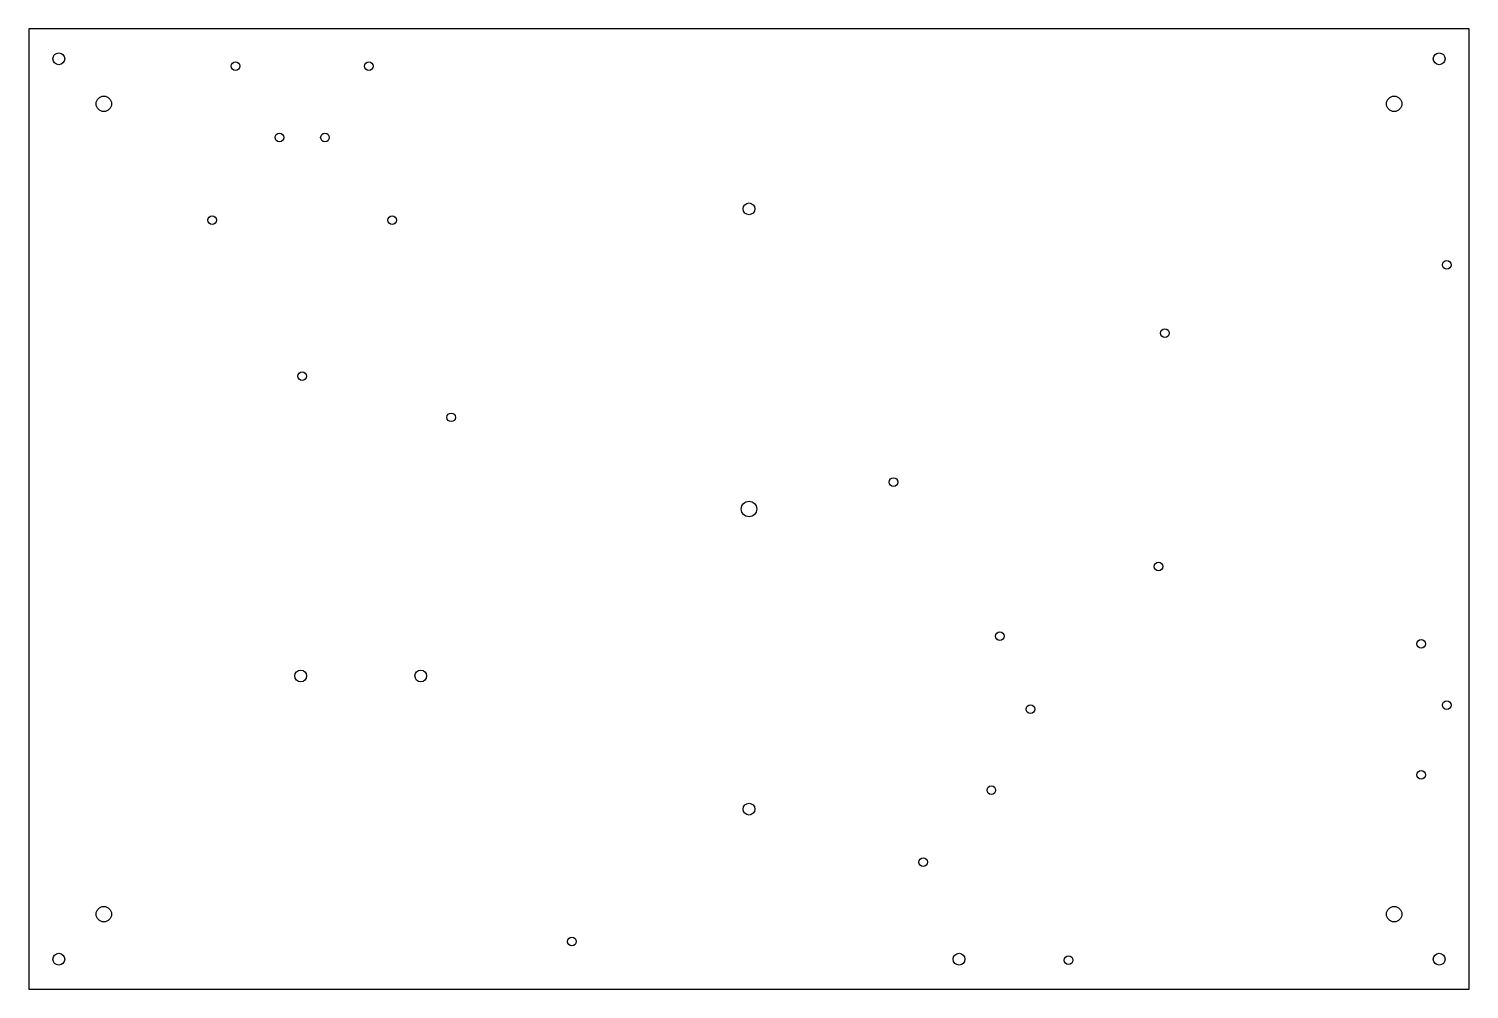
# Model space of a CAD drawing. Extents: x 0 to 24, y 0 to 16.
import ezdxf

# ---------------------------------------------------------------- set-up
doc = ezdxf.new("R2010")
doc.units = 0
doc.layers.get('0').update_dxf_attribs({"linetype": 'CONTINUOUS'})

msp = doc.modelspace()

# ---------------------------------------------------------------- linework, layer by layer
at = {"color": 7, "linetype": 'CONTINUOUS'}
for p, q in [((24, 16), (0, 16)), ((0, 16), (0, 0)), ((24, 0), (24, 16)), ((0, 0), (24, 0))]:
    msp.add_line(p, q, dxfattribs=at)
for centre, radius in [((0.5, 15.5), 0.098), ((3.445, 15.376), 0.072), ((5.665, 15.376), 0.072), ((23.5, 15.5), 0.098), ((1.25, 14.75), 0.128), ((22.75, 14.75), 0.128), ((4.175, 14.188), 0.072), ((4.935, 14.188), 0.072), ((12, 13), 0.098), ((3.055, 12.811), 0.072), ((6.055, 12.811), 0.072), ((23.625, 12.069), 0.072), ((18.931, 10.928), 0.072), ((4.555, 10.213), 0.072), ((7.037, 9.527), 0.072), ((14.406, 8.449), 0.072), ((12, 8), 0.129), ((18.824, 7.043), 0.072), ((16.178, 5.88), 0.072), ((23.2, 5.755), 0.072), ((4.531, 5.219), 0.098), ((6.531, 5.219), 0.098), ((23.625, 4.732), 0.072), ((16.688, 4.664), 0.072), ((23.2, 3.573), 0.072), ((16.038, 3.317), 0.072), ((12, 3), 0.098), ((14.902, 2.118), 0.072), ((1.25, 1.25), 0.128), ((22.75, 1.25), 0.128), ((9.05, 0.793), 0.072), ((0.5, 0.5), 0.098), ((15.5, 0.5), 0.098), ((17.326, 0.483), 0.072), ((23.5, 0.5), 0.098)]:
    msp.add_circle(centre, radius, dxfattribs=at)

doc.saveas('drawing.dxf')
